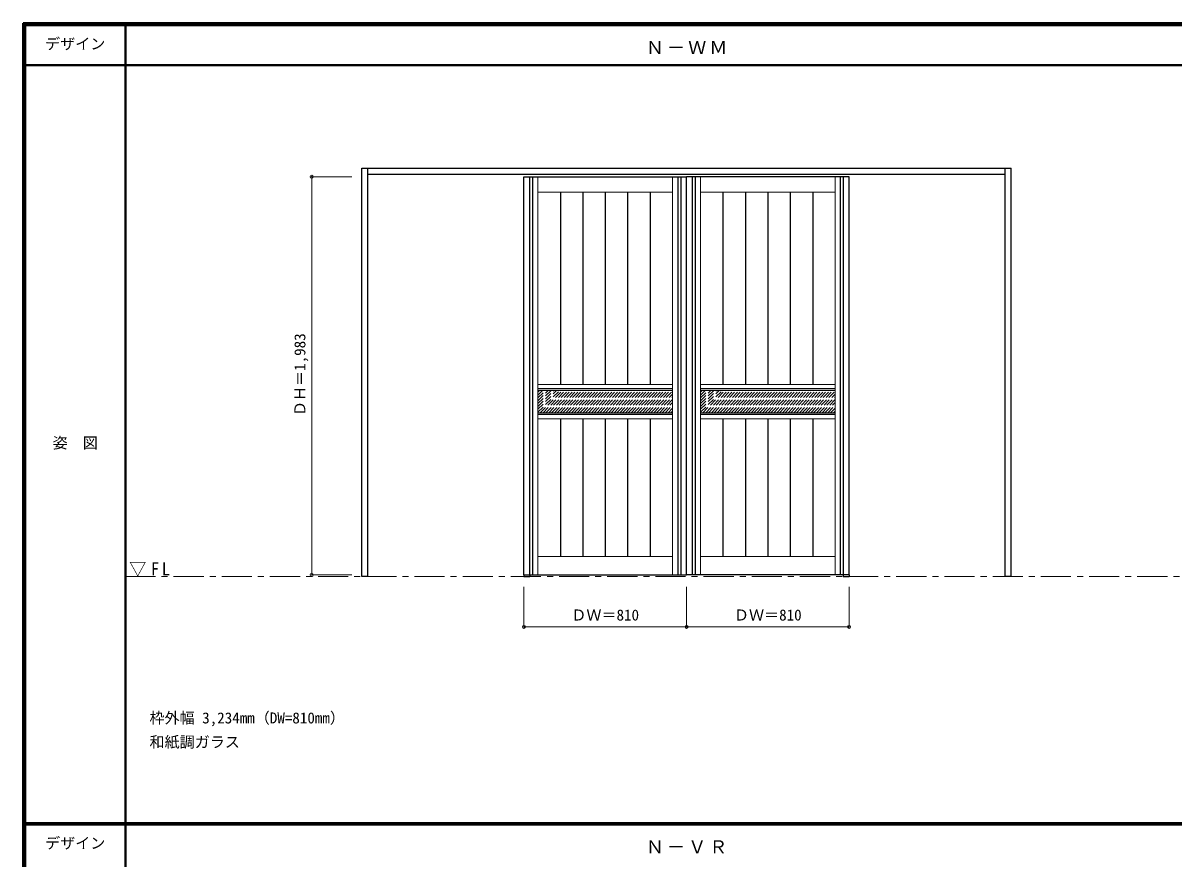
# Model space of a CAD drawing. Units: millimetres, scale not verified. Extents: x -6000 to 5700, y -4307 to 4260.
# Drawn here: x -6000 to -267, y 12 to 4175 of the extents above; entities that cross this region are included whole.
import ezdxf
from ezdxf.enums import TextEntityAlignment as Align

# ---------------------------------------------------------------- set-up
doc = ezdxf.new("R2010")
doc.units = ezdxf.units.MM
doc.header["$LTSCALE"] = 30
doc.header["$PDMODE"] = 32
doc.header["$PDSIZE"] = 15
doc.linetypes.add('CHAIN1', pattern=[8, 5, -1, 1, -1])
doc.linetypes.add('DASHED1', pattern=[1.8, 1.2, -0.6])
for name, color, linetype, lineweight in [('0-1_通り芯', 7, 'CHAIN1', 18), ('0-2_扉', 3, 'Continuous', 25), ('0-3_仕上げ', 4, 'Continuous', 9), ('0-4_枠', 3, 'Continuous', 25), ('0-B_寸法', 7, 'Continuous', 9), ('0-C_ハッチ', 4, 'DASHED1', 9), ('F-1_枠', 6, 'Continuous', 40)]:
    doc.layers.add(name, color=color, linetype=linetype, lineweight=lineweight)
doc.layers.add('0-A_文字', color=7, linetype='Continuous')
doc.layers.add('F-A_文字', color=7, linetype='Continuous')
doc.styles.add('ＭＳ ゴシック', font='')
doc.styles.get('ＭＳ ゴシック').set_extended_font_data('MS Gothic')

msp = doc.modelspace()

# ---------------------------------------------------------------- linework, layer by layer
at = {"layer": '0-1_通り芯'}
msp.add_line((-5490, 1418), (5690, 1418), dxfattribs=at)
at = {"layer": '0-2_扉'}
for p, q in [((-3505, 3409.5), (-2695, 3409.5)), ((-3505, 1426.5), (-3505, 3409.5)), ((-2695, 1426.5), (-2695, 3409.5)), ((-1885, 3409.5), (-2695, 3409.5)), ((-1885, 1426.5), (-1885, 3409.5)), ((-3505, 1426.5), (-2695, 1426.5)), ((-1885, 1426.5), (-2695, 1426.5))]:
    msp.add_line(p, q, dxfattribs=at)
at = {"layer": '0-2_扉', "color": 4, "linetype": 'DASHED1', "lineweight": 9}
for p, q in [((-3475, 1426.5), (-3475, 3409.5)), ((-1915, 1426.5), (-1915, 3409.5))]:
    msp.add_line(p, q, dxfattribs=at)
at = {"layer": '0-3_仕上げ', "color": 3, "lineweight": 25}
for p, q in [((-3477.5, 3409.5), (-3477.5, 1426.5)), ((-3462.5, 3409.5), (-3462.5, 1426.5)), ((-2737.5, 1426.5), (-2737.5, 3409.5)), ((-2722.5, 1426.5), (-2722.5, 3409.5)), ((-2667.5, 3409.5), (-2667.5, 1426.5)), ((-2652.5, 3409.5), (-2652.5, 1426.5)), ((-1927.5, 1426.5), (-1927.5, 3409.5)), ((-1912.5, 1426.5), (-1912.5, 3409.5)), ((-3323.4, 3333.5), (-3323.4, 2374.5)), ((-3211.7, 3333.5), (-3211.7, 2374.5)), ((-3100, 3333.5), (-3100, 2374.5)), ((-2988.3, 3333.5), (-2988.3, 2374.5)), ((-2876.6, 3333.5), (-2876.6, 2374.5)), ((-2513.4, 3333.5), (-2513.4, 2374.5)), ((-2401.7, 3333.5), (-2401.7, 2374.5)), ((-2290, 3333.5), (-2290, 2374.5)), ((-2178.3, 3333.5), (-2178.3, 2374.5)), ((-2066.6, 3333.5), (-2066.6, 2374.5)), ((-2765, 2353.5), (-3435, 2353.5)), ((-1955, 2353.5), (-2625, 2353.5)), ((-2765, 2225.5), (-3435, 2225.5)), ((-3323.4, 2204.5), (-3323.4, 1518.5)), ((-3211.7, 2204.5), (-3211.7, 1518.5)), ((-3100, 2204.5), (-3100, 1518.5)), ((-2988.3, 2204.5), (-2988.3, 1518.5)), ((-2876.6, 2204.5), (-2876.6, 1518.5)), ((-1955, 2225.5), (-2625, 2225.5)), ((-2513.4, 2204.5), (-2513.4, 1518.5)), ((-2401.7, 2204.5), (-2401.7, 1518.5)), ((-2290, 2204.5), (-2290, 1518.5)), ((-2178.3, 2204.5), (-2178.3, 1518.5)), ((-2066.6, 2204.5), (-2066.6, 1518.5))]:
    msp.add_line(p, q, dxfattribs=at)
at = {"layer": '0-3_仕上げ', "color": 7, "lineweight": 18}
for p, q in [((-3435, 3409.5), (-3435, 1426.5)), ((-2765, 1426.5), (-2765, 3409.5)), ((-2625, 3409.5), (-2625, 1426.5)), ((-1955, 1426.5), (-1955, 3409.5)), ((-2765, 3333.5), (-3435, 3333.5)), ((-1955, 3333.5), (-2625, 3333.5)), ((-2765, 2374.5), (-3435, 2374.5)), ((-1955, 2374.5), (-2625, 2374.5)), ((-2765, 2344.5), (-3435, 2344.5)), ((-1955, 2344.5), (-2625, 2344.5)), ((-2765, 2234.5), (-3435, 2234.5)), ((-2765, 2204.5), (-3435, 2204.5)), ((-1955, 2234.5), (-2625, 2234.5)), ((-1955, 2204.5), (-2625, 2204.5)), ((-2765, 1518.5), (-3435, 1518.5)), ((-1955, 1518.5), (-2625, 1518.5))]:
    msp.add_line(p, q, dxfattribs=at)
at = {"layer": '0-4_枠'}
for p, q in [((-4312, 1418), (-4312, 3453)), ((-4312, 3453), (-1078, 3453)), ((-4282, 1418), (-4282, 3453)), ((-1108, 1418), (-1108, 3453)), ((-1078, 1418), (-1078, 3453)), ((-4282, 3423), (-1108, 3423)), ((-4282, 1418), (-4312, 1418)), ((-3505, 1426.5), (-3505, 1418)), ((-3505, 1418), (-3475, 1418)), ((-3475, 1426.5), (-3475, 1418)), ((-1915, 1426.5), (-1915, 1418)), ((-1915, 1418), (-1885, 1418)), ((-1885, 1426.5), (-1885, 1418)), ((-1078, 1418), (-1108, 1418))]:
    msp.add_line(p, q, dxfattribs=at)
at = {"layer": '0-4_枠', "color": 4, "linetype": 'DASHED1', "lineweight": 9}
for p, q in [((-3505, 1426.5), (-3505, 3423)), ((-3475, 1426.5), (-3475, 3423)), ((-1915, 1426.5), (-1915, 3423)), ((-1885, 1426.5), (-1885, 3423))]:
    msp.add_line(p, q, dxfattribs=at)
at = {"layer": '0-B_寸法', "color": 4}
for p, q in [((-4562, 3409.5), (-4362, 3409.5)), ((-4562, 3409.5), (-4562, 1426.5)), ((-4562, 1426.5), (-4362, 1426.5)), ((-3505, 1168), (-3505, 1368)), ((-2695, 1168), (-2695, 1368)), ((-1885, 1168), (-1885, 1368)), ((-3505, 1168), (-1885, 1168))]:
    msp.add_line(p, q, dxfattribs=at)
at = {"layer": '0-B_寸法'}
for p in [(-4562, 3409.5), (-4562, 1426.5), (-3505, 1168), (-2695, 1168), (-1885, 1168)]:
    msp.add_point(p, dxfattribs=at)
at = {"layer": '0-C_ハッチ'}
for p, q in [((-3435, 2237.34), (-3327.84, 2344.5)), ((-3435, 2251.48), (-3341.99, 2344.5)), ((-3435, 2265.63), (-3356.13, 2344.5)), ((-3435, 2279.77), (-3370.27, 2344.5)), ((-3435, 2293.91), (-3384.41, 2344.5)), ((-3435, 2308.05), (-3398.55, 2344.5)), ((-3435, 2322.2), (-3412.7, 2344.5)), ((-3435, 2336.34), (-3426.84, 2344.5)), ((-3423.7, 2234.5), (-3313.7, 2344.5)), ((-3409.56, 2234.5), (-3299.56, 2344.5)), ((-3395.42, 2234.5), (-3285.42, 2344.5)), ((-3381.27, 2234.5), (-3271.27, 2344.5)), ((-3367.13, 2234.5), (-3257.13, 2344.5)), ((-3352.99, 2234.5), (-3242.99, 2344.5)), ((-3338.85, 2234.5), (-3228.85, 2344.5)), ((-3324.71, 2234.5), (-3214.71, 2344.5)), ((-3310.56, 2234.5), (-3200.56, 2344.5)), ((-3296.42, 2234.5), (-3186.42, 2344.5)), ((-3282.28, 2234.5), (-3172.28, 2344.5)), ((-3268.14, 2234.5), (-3158.14, 2344.5)), ((-3254, 2234.5), (-3144, 2344.5)), ((-3239.85, 2234.5), (-3129.85, 2344.5)), ((-3225.71, 2234.5), (-3115.71, 2344.5)), ((-3211.57, 2234.5), (-3101.57, 2344.5)), ((-3197.43, 2234.5), (-3087.43, 2344.5)), ((-3183.28, 2234.5), (-3073.28, 2344.5)), ((-3169.14, 2234.5), (-3059.14, 2344.5)), ((-3155, 2234.5), (-3045, 2344.5)), ((-3140.86, 2234.5), (-3030.86, 2344.5)), ((-3126.72, 2234.5), (-3016.72, 2344.5)), ((-3112.57, 2234.5), (-3002.57, 2344.5)), ((-3098.43, 2234.5), (-2988.43, 2344.5)), ((-3084.29, 2234.5), (-2974.29, 2344.5)), ((-3070.15, 2234.5), (-2960.15, 2344.5)), ((-3056.01, 2234.5), (-2946.01, 2344.5)), ((-3041.86, 2234.5), (-2931.86, 2344.5)), ((-3027.72, 2234.5), (-2917.72, 2344.5)), ((-3013.58, 2234.5), (-2903.58, 2344.5)), ((-2999.44, 2234.5), (-2889.44, 2344.5)), ((-2985.29, 2234.5), (-2875.29, 2344.5)), ((-2971.15, 2234.5), (-2861.15, 2344.5)), ((-2957.01, 2234.5), (-2847.01, 2344.5)), ((-2942.87, 2234.5), (-2832.87, 2344.5)), ((-2928.73, 2234.5), (-2818.73, 2344.5)), ((-2914.58, 2234.5), (-2804.58, 2344.5)), ((-2900.44, 2234.5), (-2790.44, 2344.5)), ((-2886.3, 2234.5), (-2776.3, 2344.5)), ((-2872.16, 2234.5), (-2765, 2341.66)), ((-2858.02, 2234.5), (-2765, 2327.52)), ((-2843.87, 2234.5), (-2765, 2313.37)), ((-2829.73, 2234.5), (-2765, 2299.23)), ((-2625, 2237.34), (-2517.84, 2344.5)), ((-2625, 2251.48), (-2531.99, 2344.5)), ((-2625, 2265.63), (-2546.13, 2344.5)), ((-2625, 2279.77), (-2560.27, 2344.5)), ((-2625, 2293.91), (-2574.41, 2344.5)), ((-2625, 2308.05), (-2588.55, 2344.5)), ((-2625, 2322.2), (-2602.7, 2344.5)), ((-2625, 2336.34), (-2616.84, 2344.5)), ((-2613.7, 2234.5), (-2503.7, 2344.5)), ((-2599.56, 2234.5), (-2489.56, 2344.5)), ((-2585.42, 2234.5), (-2475.42, 2344.5)), ((-2571.27, 2234.5), (-2461.27, 2344.5)), ((-2557.13, 2234.5), (-2447.13, 2344.5)), ((-2542.99, 2234.5), (-2432.99, 2344.5)), ((-2528.85, 2234.5), (-2418.85, 2344.5)), ((-2514.71, 2234.5), (-2404.71, 2344.5)), ((-2500.56, 2234.5), (-2390.56, 2344.5)), ((-2486.42, 2234.5), (-2376.42, 2344.5)), ((-2472.28, 2234.5), (-2362.28, 2344.5)), ((-2458.14, 2234.5), (-2348.14, 2344.5)), ((-2444, 2234.5), (-2334, 2344.5)), ((-2429.85, 2234.5), (-2319.85, 2344.5)), ((-2415.71, 2234.5), (-2305.71, 2344.5)), ((-2401.57, 2234.5), (-2291.57, 2344.5)), ((-2387.43, 2234.5), (-2277.43, 2344.5)), ((-2373.28, 2234.5), (-2263.28, 2344.5)), ((-2359.14, 2234.5), (-2249.14, 2344.5)), ((-2345, 2234.5), (-2235, 2344.5)), ((-2330.86, 2234.5), (-2220.86, 2344.5)), ((-2316.72, 2234.5), (-2206.72, 2344.5)), ((-2302.57, 2234.5), (-2192.57, 2344.5)), ((-2288.43, 2234.5), (-2178.43, 2344.5)), ((-2274.29, 2234.5), (-2164.29, 2344.5)), ((-2260.15, 2234.5), (-2150.15, 2344.5)), ((-2246.01, 2234.5), (-2136.01, 2344.5)), ((-2231.86, 2234.5), (-2121.86, 2344.5)), ((-2217.72, 2234.5), (-2107.72, 2344.5)), ((-2203.58, 2234.5), (-2093.58, 2344.5)), ((-2189.44, 2234.5), (-2079.44, 2344.5)), ((-2175.29, 2234.5), (-2065.29, 2344.5)), ((-2161.15, 2234.5), (-2051.15, 2344.5)), ((-2147.01, 2234.5), (-2037.01, 2344.5)), ((-2132.87, 2234.5), (-2022.87, 2344.5)), ((-2118.73, 2234.5), (-2008.73, 2344.5)), ((-2104.58, 2234.5), (-1994.58, 2344.5)), ((-2090.44, 2234.5), (-1980.44, 2344.5)), ((-2076.3, 2234.5), (-1966.3, 2344.5)), ((-2062.16, 2234.5), (-1955, 2341.66)), ((-2048.02, 2234.5), (-1955, 2327.52)), ((-2033.87, 2234.5), (-1955, 2313.37)), ((-2019.73, 2234.5), (-1955, 2299.23)), ((-2815.59, 2234.5), (-2765, 2285.09)), ((-2801.45, 2234.5), (-2765, 2270.95)), ((-2787.3, 2234.5), (-2765, 2256.8)), ((-2773.16, 2234.5), (-2765, 2242.66)), ((-2005.59, 2234.5), (-1955, 2285.09)), ((-1991.45, 2234.5), (-1955, 2270.95)), ((-1977.3, 2234.5), (-1955, 2256.8)), ((-1963.16, 2234.5), (-1955, 2242.66))]:
    msp.add_line(p, q, dxfattribs=at)
at = {"layer": 'F-1_枠'}
for p, q in [((-6000, 4175), (5700, 4175)), ((-6000, 4175), (-6000, -4205)), ((-6000, 4170), (5700, 4170)), ((-6000, 4165), (5700, 4165)), ((-5995, 4175), (-5995, -4205)), ((-5990, 4175), (-5990, -4205)), ((-5490, 4175), (-5490, -3790)), ((-6000, 3965), (5700, 3965)), ((-6000, 190.5), (5700, 190.5)), ((-6000, 187.5), (5700, 187.5)), ((-6000, 184.5), (5700, 184.5))]:
    msp.add_line(p, q, dxfattribs=at)

# ---------------------------------------------------------------- texts
at = {"layer": '0-A_文字', "style": 'ＭＳ ゴシック'}
for s, p in [('枠外幅 3,234mm（DW=810mm）', (-5370, 670.5)), ('和紙調ガラス', (-5370, 550.5))]:
    msp.add_text(s, height=54.99, dxfattribs=at).set_placement(p, align=Align.BOTTOM_LEFT)
at = {"layer": '0-A_文字', "char_height": 65.98, "attachment_point": 7, "style": 'ＭＳ ゴシック'}
for s, insert in [('\\T1.17;Ｎ－ＷＭ', (-2897.5, 4020)), ('\\T1.26;\\W0.95;▽FL', (-5471.25, 1418)), ('\\T1.17;Ｎ－ＶＲ', (-2897.5, 39.5))]:
    msp.add_mtext(s, dxfattribs=dict(at, insert=insert))
at = {"layer": '0-B_寸法', "style": 'ＭＳ ゴシック'}
msp.add_text('ＤＨ＝1,983', height=54.99, rotation=90, dxfattribs=at).set_placement((-4577, 2217.75), align=Align.BOTTOM_LEFT)
for p in [(-3268.75, 1183), (-2458.75, 1183)]:
    msp.add_text('ＤＷ＝810', height=54.99, dxfattribs=at).set_placement(p, align=Align.BOTTOM_LEFT)
at = {"layer": 'F-A_文字', "style": 'ＭＳ ゴシック'}
for s, p in [('デザイン', (-5890, 4027.5)), ('姿\u3000図', (-5852.5, 2040.25)), ('デザイン', (-5890, 47))]:
    msp.add_text(s, height=54.99, dxfattribs=at).set_placement(p, align=Align.BOTTOM_LEFT)

doc.saveas('drawing.dxf')
